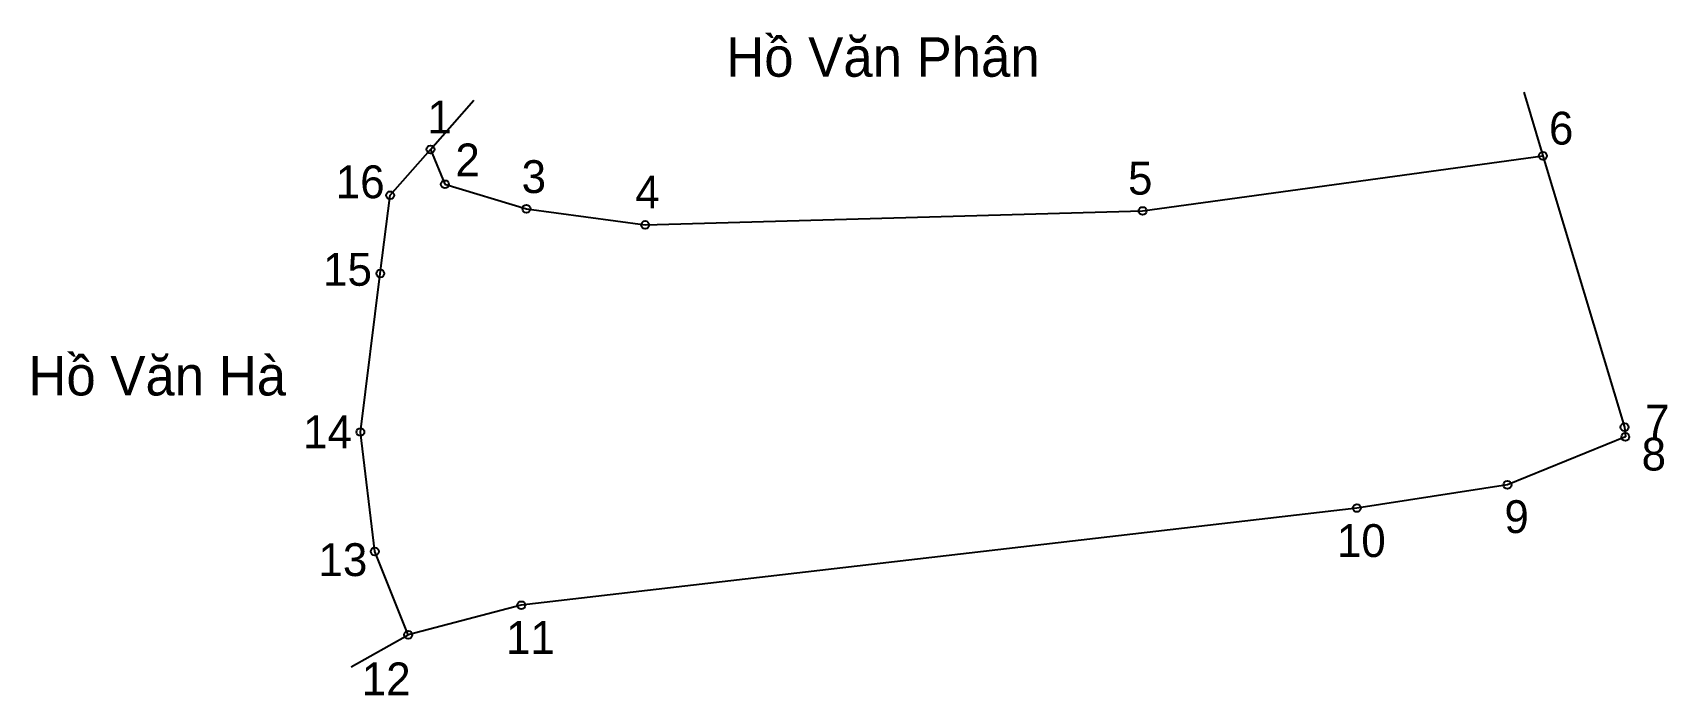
# Model space of a CAD drawing. Extents: x 547307 to 547575, y 1821349 to 1821457.
import ezdxf

# ---------------------------------------------------------------- set-up
doc = ezdxf.new("R2010")
doc.units = 0
for name, color, linetype in [('CanhThua', 7, 'Continuous'), ('MocDinhThua', 7, 'Continuous'), ('RauThua', 7, 'Continuous'), ('SoHieuDinhThua', 7, 'Continuous'), ('TenChuLanCan', 7, 'Continuous')]:
    doc.layers.add(name, color=color, linetype=linetype)

msp = doc.modelspace()

# ---------------------------------------------------------------- linework, layer by layer
at = {"layer": 'CanhThua'}
for p, q in [((547365.96, 1821430.37), (547372.57, 1821437.88)), ((547372.57, 1821437.88), (547374.92, 1821432.17)), ((547489.11, 1821427.81), (547554.63, 1821436.83)), ((547554.63, 1821436.83), (547567.99, 1821392.43)), ((547364.35, 1821417.58), (547365.96, 1821430.37)), ((547374.92, 1821432.17), (547388.26, 1821428.17)), ((547388.26, 1821428.17), (547407.7, 1821425.53)), ((547407.7, 1821425.53), (547489.11, 1821427.81)), ((547361.09, 1821391.64), (547364.35, 1821417.58)), ((547363.44, 1821372.09), (547361.09, 1821391.64)), ((547568.12, 1821390.84), (547548.82, 1821382.98)), ((547567.99, 1821392.43), (547568.12, 1821390.84)), ((547548.82, 1821382.98), (547524.18, 1821379.2)), ((547524.18, 1821379.2), (547387.42, 1821363.29)), ((547368.92, 1821358.45), (547363.44, 1821372.09)), ((547387.42, 1821363.29), (547368.92, 1821358.45))]:
    msp.add_line(p, q, dxfattribs=at)
at = {"layer": 'MocDinhThua'}
for centre in [(547372.57, 1821437.88), (547554.63, 1821436.83), (547365.96, 1821430.37), (547374.92, 1821432.17), (547388.26, 1821428.17), (547489.11, 1821427.81), (547407.7, 1821425.53), (547364.35, 1821417.58), (547567.99, 1821392.43), (547361.09, 1821391.64), (547568.12, 1821390.84), (547548.82, 1821382.98), (547524.18, 1821379.2), (547363.44, 1821372.09), (547387.42, 1821363.29), (547368.92, 1821358.45)]:
    msp.add_circle(centre, 0.645, dxfattribs=at)
at = {"layer": 'RauThua'}
for p, q in [((547551.5, 1821447.25), (547554.63, 1821436.83)), ((547372.57, 1821437.88), (547379.65, 1821445.91)), ((547359.58, 1821353.24), (547368.92, 1821358.45))]:
    msp.add_line(p, q, dxfattribs=at)

# ---------------------------------------------------------------- texts
at = {"layer": 'SoHieuDinhThua'}
for s, height, p in [('1', 5.37, (547372.07, 1821440.49)), ('6', 5.37, (547555.62, 1821438.67)), ('2', 5.37, (547376.64, 1821433.47)), ('3', 5.37, (547387.48, 1821430.74)), ('5', 5.37, (547486.73, 1821430.48)), ('16', 5.374, (547357.06, 1821429.89)), ('4', 5.37, (547406.08, 1821428.21)), ('15', 5.374, (547354.99, 1821415.57)), ('7', 5.37, (547571.35, 1821390.74)), ('14', 5.374, (547351.72, 1821388.97)), ('8', 5.37, (547570.78, 1821385.34)), ('9', 5.37, (547548.33, 1821375.11)), ('10', 5.374, (547520.91, 1821371.19)), ('13', 5.374, (547354.23, 1821368.07)), ('11', 5.374, (547384.93, 1821355.32)), ('12', 5.374, (547361.32, 1821348.56))]:
    msp.add_text(s, height=height, dxfattribs=at).set_placement(p)
at = {"layer": 'TenChuLanCan'}
for s, height, p in [('Hồ Văn Phân', 6.4493, (547420.96, 1821449.77)), ('Hồ Văn Hà', 6.449, (547306.75, 1821397.62))]:
    msp.add_text(s, height=height, dxfattribs=at).set_placement(p)

doc.saveas('drawing.dxf')
